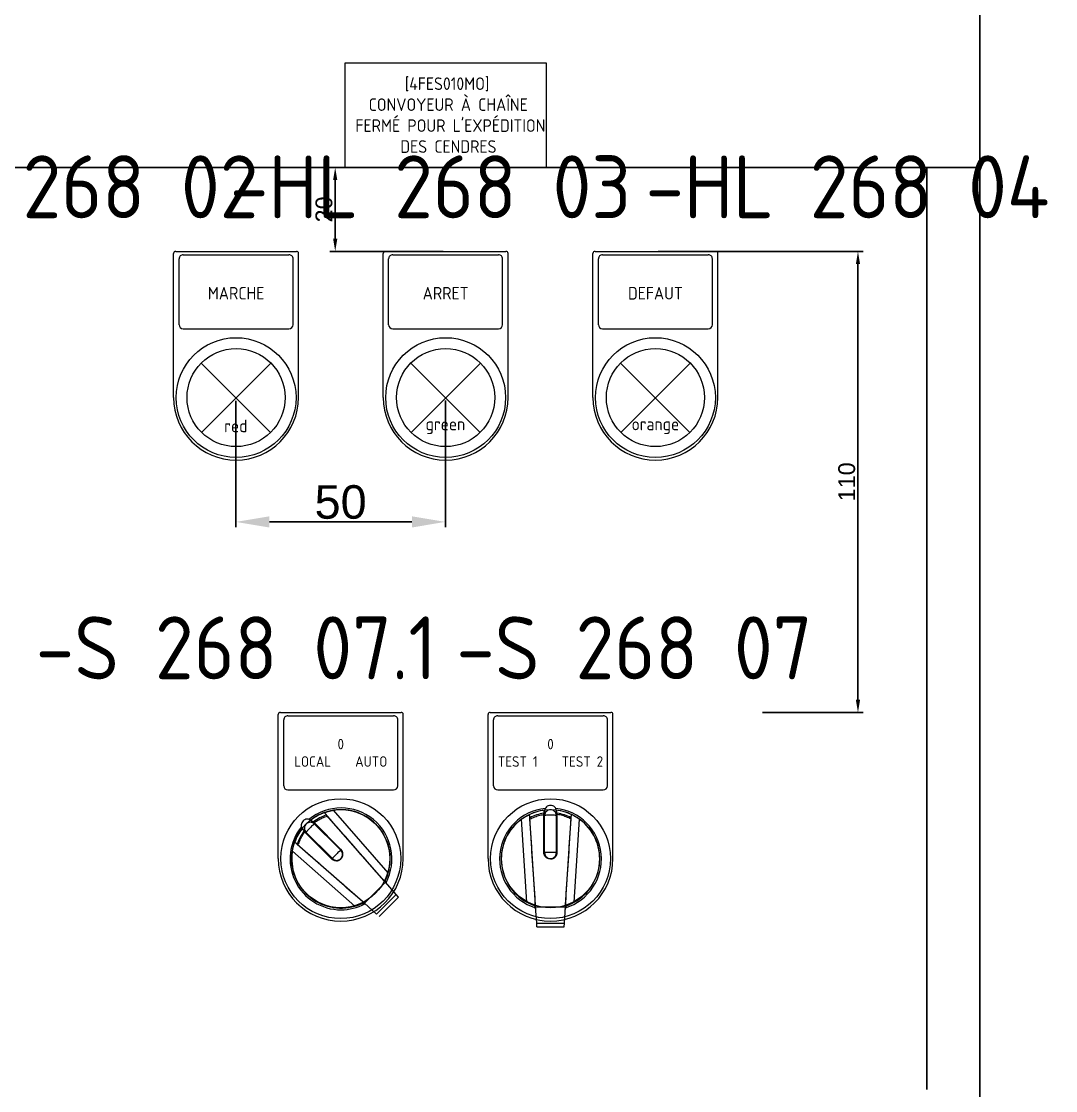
# Model space of a CAD drawing. Header units: millimetres. Extents: x 0 to 69574, y -5 to 41746.
# Drawn here: x 39704.5 to 39951.2, y 23439.2 to 23694.3 of the extents above; entities that cross this region are included whole.
import ezdxf
from ezdxf.enums import TextEntityAlignment as Align

# ---------------------------------------------------------------- set-up
doc = ezdxf.new("R2010")
doc.units = ezdxf.units.MM
doc.set_wipeout_variables(frame=1)
doc.layers.add('! NO PLOT !', color=7, linetype='Continuous', true_color=0xff75dd, plot=False)
doc.layers.add('000-PI-Oprema', color=30, linetype='Continuous', lineweight=5)
for name, color, linetype in [('000-PI-ORMAR', 2, 'Continuous'), ('000-PI_TEXT', 7, 'Continuous'), ('002-PI-Kabelska kanalica', 150, 'Continuous')]:
    doc.layers.add(name, color=color, linetype=linetype)
doc.styles.add('PI0', font='isocpeur.ttf', dxfattribs={"width": 0.9})
doc.styles.get("Standard").update_dxf_attribs({"font": 'arial.ttf'})
doc.dimstyles.new('ISO-25', dxfattribs={"dimtxt": 4, "dimasz": 3, "dimexe": 1.25, "dimexo": 0.625, "dimtad": 1, "dimtxsty": 'Standard', "dimcen": 3, "dimadec": 0, "dimazin": 0, "dimtfac": 1, "dimtmove": 0, "dimatfit": 3, "dimfxl": 1, "dimarcsym": 0})
doc.dimstyles.new('ISO-25-lb', dxfattribs={"dimtxt": 8, "dimasz": 8, "dimexe": 1.25, "dimexo": 0.625, "dimtad": 1, "dimtxsty": 'Standard', "dimcen": 5, "dimadec": 0, "dimazin": 0, "dimtfac": 1, "dimtmove": 0, "dimatfit": 3, "dimfxl": 1, "dimarcsym": 0})

# ---------------------------------------------------------------- blocks, each defined once
blk = doc.blocks.new('podloska')
at = {"layer": '000-PI-Oprema'}
for p, q in [((43278.7, 39063.45), (43278.7, 39097.85)), ((43279.2, 39098.35), (43308, 39098.35)), ((43280, 39080.85), (43280, 39096.55)), ((43281, 39097.55), (43306.2, 39097.55)), ((43307.2, 39080.85), (43307.2, 39096.55)), ((43308.5, 39063.45), (43308.5, 39097.85)), ((43281, 39079.85), (43306.2, 39079.85))]:
    blk.add_line(p, q, dxfattribs=at)
blk.add_circle((43293.6, 39063.45), 14.3, dxfattribs=at)
at = {"layer": '000-PI-Oprema', "ltscale": 0.25}
blk.add_circle((43293.6, 39063.45), 11.7, dxfattribs=at)
at = {"layer": '000-PI-Oprema'}
for centre, radius, start, end in [((43279.2, 39097.85), 0.5, 90, 179.9998), ((43281, 39096.55), 1, 90, 180.0001), ((43306.2, 39096.55), 1, 359.9999, 90), ((43308, 39097.85), 0.5, 0.0002, 90), ((43281, 39080.85), 1, 180, 270), ((43306.2, 39080.85), 1, 270, 0), ((43293.6, 39063.45), 14.9, 180, 0)]:
    blk.add_arc(centre, radius, start, end, dxfattribs=at)
blk = doc.blocks.new('*D715')
at = {"layer": '! NO PLOT !', "color": 0, "linetype": 'Continuous', "lineweight": -2, "ltscale": 0.25, "transparency": 16777216}
for p, q in [((39755.63, 23603.73), (39755.63, 23573.6)), ((39805.63, 23603.83), (39805.63, 23573.6)), ((39763.63, 23574.85), (39797.63, 23574.85))]:
    blk.add_line(p, q, dxfattribs=at)
at = {"layer": '! NO PLOT !', "color": 0, "ltscale": 0.25, "transparency": 16777216}
for points in [[(39763.63, 23576.18), (39763.63, 23573.51), (39755.63, 23574.85)], [(39797.63, 23576.18), (39797.63, 23573.51), (39805.63, 23574.85)]]:
    blk.add_solid(points, dxfattribs=at)
at = {"layer": 'Defpoints', "color": 0, "ltscale": 0.25, "transparency": 16777216}
for p in [(39755.63, 23604.35), (39805.63, 23604.45), (39805.63, 23574.85)]:
    blk.add_point(p, dxfattribs=at)
at = {"layer": '! NO PLOT !', "color": 0, "ltscale": 0.25, "transparency": 16777216, "insert": (39780.63, 23579.55), "char_height": 8, "attachment_point": 5}
blk.add_mtext('50', dxfattribs=at)
blk = doc.blocks.new('*D714')
at = {"layer": '! NO PLOT !', "color": 0, "lineweight": -2, "ltscale": 0.25, "transparency": 16777216}
for p, q in [((39856.36, 23639.4), (39905.32, 23639.4)), ((39904.07, 23636.4), (39904.07, 23532.4)), ((39881.28, 23529.4), (39905.32, 23529.4))]:
    blk.add_line(p, q, dxfattribs=at)
at = {"layer": '! NO PLOT !', "color": 0, "ltscale": 0.25, "transparency": 16777216}
for points in [[(39903.57, 23636.4), (39904.57, 23636.4), (39904.07, 23639.4)], [(39903.57, 23532.4), (39904.57, 23532.4), (39904.07, 23529.4)]]:
    blk.add_solid(points, dxfattribs=at)
at = {"layer": 'Defpoints', "color": 0, "ltscale": 0.25, "transparency": 16777216}
for p in [(39855.73, 23639.4), (39880.66, 23529.4), (39904.07, 23529.4)]:
    blk.add_point(p, dxfattribs=at)
at = {"layer": '! NO PLOT !', "color": 0, "ltscale": 0.25, "transparency": 16777216, "insert": (39901.4, 23584.4), "char_height": 4, "attachment_point": 5, "rotation": 90}
blk.add_mtext('110', dxfattribs=at)
blk = doc.blocks.new('*D722')
at = {"layer": '! NO PLOT !', "color": 0, "lineweight": -2, "ltscale": 0.25, "transparency": 16777216}
for p, q in [((39805.06, 23659.4), (39778.09, 23659.4)), ((39779.34, 23642.4), (39779.34, 23656.4)), ((39805.06, 23639.4), (39778.09, 23639.4))]:
    blk.add_line(p, q, dxfattribs=at)
at = {"layer": '! NO PLOT !', "color": 0, "ltscale": 0.25, "transparency": 16777216}
for points in [[(39778.84, 23656.4), (39779.84, 23656.4), (39779.34, 23659.4)], [(39778.84, 23642.4), (39779.84, 23642.4), (39779.34, 23639.4)]]:
    blk.add_solid(points, dxfattribs=at)
at = {"layer": 'Defpoints', "color": 0, "ltscale": 0.25, "transparency": 16777216}
for p in [(39779.34, 23659.4), (39805.68, 23659.4), (39805.68, 23639.4)]:
    blk.add_point(p, dxfattribs=at)
at = {"layer": '! NO PLOT !', "color": 0, "ltscale": 0.25, "transparency": 16777216, "insert": (39776.67, 23649.4), "char_height": 4, "attachment_point": 5, "rotation": 90}
blk.add_mtext('20', dxfattribs=at)
blk = doc.blocks.new('*U1084')
at = {"layer": '002-PI-Kabelska kanalica'}
blk.add_line((-20, -100), (-20, 1420), dxfattribs=at)

msp = doc.modelspace()

# ---------------------------------------------------------------- block references
at = {"rotation": 180}
msp.add_blockref('*U1084', (39734.172, 24339.404), dxfattribs=at)

# ---------------------------------------------------------------- texts
at = {"insert": (39724.409, 23700.904), "char_height": 20, "width": 16.78721, "attachment_point": 5, "rotation": 90, "style": 'PI0'}
msp.add_mtext('60X{\\fISOCPEUR|b0|i0|c238|p34;8}0', dxfattribs=at)

# ---------------------------------------------------------------- next in the draw order: wipeouts: each hides what was drawn before it
msp.add_wipeout([(39609.684, 24761.404), (40000.172, 24761.404), (39999.684, 22778.904), (39609.672, 22776.904)]).dxf.layer = '000-PI-ORMAR'

# ---------------------------------------------------------------- next in the draw order: linework, layer by layer
at = {"layer": '! NO PLOT !'}
msp.add_line((39933.184, 24684.154), (39933.184, 22854.154), dxfattribs=at)
at = {"layer": '! NO PLOT !', "ltscale": 0.25}
for p, q in [((39933.184, 23659.404), (39678.184, 23659.404)), ((39920.511, 23659.404), (39920.511, 23439.404))]:
    msp.add_line(p, q, dxfattribs=at)
at = {"layer": '000-PI-Oprema'}
for p, q in [((39747.361, 23612.727), (39763.907, 23596.181)), ((39764.007, 23612.727), (39747.461, 23596.181)), ((39797.361, 23612.727), (39813.907, 23596.181)), ((39814.007, 23612.727), (39797.461, 23596.181)), ((39847.411, 23612.727), (39863.957, 23596.181)), ((39864.057, 23612.727), (39847.511, 23596.181)), ((39816.309, 23529.404), (39845.109, 23529.404)), ((39815.809, 23494.504), (39815.809, 23528.904)), ((39817.109, 23511.904), (39817.109, 23527.604)), ((39818.109, 23528.604), (39843.309, 23528.604)), ((39844.309, 23511.904), (39844.309, 23527.604)), ((39845.609, 23494.504), (39845.609, 23528.904)), ((39818.109, 23510.904), (39843.309, 23510.904)), ((39775.132, 23503.619), (39775.407, 23503.78)), ((39775.407, 23503.78), (39775.688, 23503.932)), ((39775.688, 23503.932), (39775.973, 23504.076)), ((39775.973, 23504.076), (39776.262, 23504.211)), ((39776.262, 23504.211), (39776.556, 23504.337)), ((39776.556, 23504.337), (39776.854, 23504.455)), ((39776.735, 23505.491), (39776.738, 23505.492)), ((39776.739, 23505.487), (39776.735, 23505.491)), ((39776.738, 23505.492), (39776.746, 23505.495)), ((39776.751, 23505.473), (39776.739, 23505.487)), ((39776.746, 23505.495), (39776.76, 23505.5)), ((39776.771, 23505.45), (39776.751, 23505.473)), ((39776.76, 23505.5), (39776.781, 23505.507)), ((39776.8, 23505.416), (39776.771, 23505.45)), ((39776.781, 23505.507), (39776.807, 23505.517)), ((39776.838, 23505.373), (39776.8, 23505.416)), ((39776.807, 23505.517), (39776.839, 23505.528)), ((39776.885, 23505.319), (39776.838, 23505.373)), ((39776.839, 23505.528), (39776.877, 23505.541)), ((39776.854, 23504.455), (39777.155, 23504.563)), ((39776.877, 23505.541), (39776.92, 23505.556)), ((39776.942, 23505.255), (39776.885, 23505.319)), ((39776.92, 23505.556), (39776.969, 23505.573)), ((39777.008, 23505.18), (39776.942, 23505.255)), ((39776.969, 23505.573), (39777.023, 23505.591)), ((39777.083, 23505.094), (39777.008, 23505.18)), ((39777.023, 23505.591), (39777.081, 23505.61)), ((39777.081, 23505.61), (39777.144, 23505.63)), ((39777.168, 23504.997), (39777.083, 23505.094)), ((39777.144, 23505.63), (39777.211, 23505.651)), ((39777.155, 23504.563), (39777.46, 23504.663)), ((39777.262, 23504.89), (39777.168, 23504.997)), ((39777.211, 23505.651), (39777.28, 23505.673)), ((39777.276, 23504.872), (39777.248, 23504.904)), ((39791.001, 23489.234), (39777.262, 23504.89)), ((39777.305, 23504.839), (39777.276, 23504.872)), ((39777.28, 23505.673), (39777.353, 23505.695)), ((39777.335, 23504.806), (39777.305, 23504.839)), ((39777.365, 23504.771), (39777.335, 23504.806)), ((39777.353, 23505.695), (39777.43, 23505.718)), ((39777.396, 23504.736), (39777.365, 23504.771)), ((39777.428, 23504.7), (39777.396, 23504.736)), ((39777.46, 23504.663), (39777.428, 23504.7)), ((39777.43, 23505.718), (39777.511, 23505.741)), ((39778.19, 23503.831), (39777.46, 23504.663)), ((39777.511, 23505.741), (39777.596, 23505.765)), ((39777.596, 23505.765), (39777.685, 23505.789)), ((39777.685, 23505.789), (39777.778, 23505.814)), ((39777.778, 23505.814), (39777.873, 23505.838)), ((39777.873, 23505.838), (39777.971, 23505.862)), ((39777.971, 23505.862), (39778.072, 23505.886)), ((39778.072, 23505.886), (39778.174, 23505.909)), ((39778.174, 23505.909), (39778.278, 23505.932)), ((39778.92, 23502.999), (39778.19, 23503.831)), ((39778.278, 23505.932), (39778.383, 23505.953)), ((39778.383, 23505.953), (39778.488, 23505.974)), ((39778.488, 23505.974), (39778.594, 23505.994)), ((39778.594, 23505.994), (39778.699, 23506.013)), ((39778.699, 23506.013), (39778.804, 23506.031)), ((39778.804, 23506.031), (39778.907, 23506.048)), ((39791.999, 23491.129), (39778.907, 23506.048)), ((39823.785, 23503.897), (39823.87, 23503.959)), ((39825.077, 23484.091), (39823.785, 23503.897)), ((39823.87, 23503.959), (39823.957, 23504.02)), ((39823.957, 23504.02), (39824.044, 23504.081)), ((39824.044, 23504.081), (39824.133, 23504.142)), ((39824.133, 23504.142), (39824.223, 23504.201)), ((39824.223, 23504.201), (39824.312, 23504.26)), ((39824.312, 23504.26), (39824.402, 23504.318)), ((39824.402, 23504.318), (39824.491, 23504.374)), ((39824.491, 23504.374), (39824.578, 23504.428)), ((39824.578, 23504.428), (39824.665, 23504.48)), ((39824.665, 23504.48), (39824.749, 23504.53)), ((39824.749, 23504.53), (39824.832, 23504.578)), ((39824.832, 23504.578), (39824.912, 23504.624)), ((39824.912, 23504.624), (39824.989, 23504.668)), ((39824.989, 23504.668), (39825.063, 23504.709)), ((39825.063, 23504.709), (39825.134, 23504.747)), ((39825.134, 23504.747), (39825.201, 23504.783)), ((39825.201, 23504.783), (39825.265, 23504.817)), ((39825.265, 23504.817), (39825.327, 23504.849)), ((39825.327, 23504.849), (39825.386, 23504.879)), ((39825.386, 23504.879), (39825.441, 23504.907)), ((39825.441, 23504.907), (39825.492, 23504.932)), ((39825.492, 23504.932), (39825.538, 23504.955)), ((39825.538, 23504.955), (39825.579, 23504.975)), ((39825.579, 23504.975), (39825.615, 23504.992)), ((39825.615, 23504.992), (39825.646, 23505.007)), ((39825.646, 23505.007), (39825.671, 23505.019)), ((39825.671, 23505.019), (39825.691, 23505.028)), ((39825.691, 23505.028), (39825.704, 23505.035)), ((39825.704, 23505.035), (39825.712, 23505.038)), ((39825.712, 23505.038), (39825.715, 23505.04)), ((39825.715, 23505.034), (39825.715, 23505.04)), ((39825.717, 23505.016), (39825.715, 23505.034)), ((39825.719, 23504.985), (39825.717, 23505.016)), ((39825.721, 23504.941), (39825.719, 23504.985)), ((39825.725, 23504.883), (39825.721, 23504.941)), ((39825.73, 23504.812), (39825.725, 23504.883)), ((39825.735, 23504.726), (39825.73, 23504.812)), ((39825.742, 23504.627), (39825.735, 23504.726)), ((39825.749, 23504.513), (39825.742, 23504.627)), ((39825.758, 23504.385), (39825.749, 23504.513)), ((39825.767, 23504.242), (39825.758, 23504.385)), ((39825.77, 23504.219), (39825.767, 23504.262)), ((39827.041, 23484.707), (39825.767, 23504.242)), ((39825.773, 23504.176), (39825.77, 23504.219)), ((39825.776, 23504.131), (39825.773, 23504.176)), ((39825.779, 23504.085), (39825.776, 23504.131)), ((39825.782, 23504.039), (39825.779, 23504.085)), ((39825.785, 23503.99), (39825.782, 23504.039)), ((39825.788, 23503.941), (39825.785, 23503.99)), ((39825.788, 23503.941), (39826.074, 23504.086)), ((39825.86, 23502.837), (39825.788, 23503.941)), ((39826.074, 23504.086), (39826.363, 23504.223)), ((39826.363, 23504.223), (39826.657, 23504.35)), ((39826.657, 23504.35), (39826.954, 23504.469)), ((39826.954, 23504.469), (39827.255, 23504.578)), ((39827.255, 23504.578), (39827.558, 23504.678)), ((39827.558, 23504.678), (39827.864, 23504.768)), ((39827.864, 23504.768), (39828.172, 23504.85)), ((39828.172, 23504.85), (39828.483, 23504.922)), ((39828.483, 23504.922), (39828.795, 23504.984)), ((39828.795, 23504.984), (39829.109, 23505.038)), ((39829.109, 23496.024), (39829.109, 23505.316)), ((39829.209, 23495.467), (39829.209, 23506.058)), ((39829.309, 23495.249), (39829.309, 23505.867)), ((39832.109, 23495.249), (39832.109, 23505.867)), ((39832.209, 23495.467), (39832.209, 23506.058)), ((39832.309, 23496.024), (39832.309, 23505.316)), ((39832.623, 23504.984), (39832.309, 23505.038)), ((39832.935, 23504.922), (39832.623, 23504.984)), ((39833.245, 23504.85), (39832.935, 23504.922)), ((39833.554, 23504.768), (39833.245, 23504.85)), ((39833.86, 23504.678), (39833.554, 23504.768)), ((39834.163, 23504.578), (39833.86, 23504.678)), ((39834.463, 23504.469), (39834.163, 23504.578)), ((39834.376, 23484.707), (39835.65, 23504.242)), ((39834.76, 23504.35), (39834.463, 23504.469)), ((39835.054, 23504.223), (39834.76, 23504.35)), ((39835.344, 23504.086), (39835.054, 23504.223)), ((39835.629, 23503.941), (39835.344, 23504.086)), ((39835.557, 23502.837), (39835.629, 23503.941)), ((39835.629, 23503.941), (39835.633, 23503.99)), ((39835.633, 23503.99), (39835.636, 23504.039)), ((39835.636, 23504.039), (39835.639, 23504.085)), ((39835.639, 23504.085), (39835.642, 23504.131)), ((39835.642, 23504.131), (39835.645, 23504.176)), ((39835.645, 23504.176), (39835.648, 23504.219)), ((39835.648, 23504.219), (39835.65, 23504.262)), ((39835.65, 23504.242), (39835.66, 23504.385)), ((39835.66, 23504.385), (39835.668, 23504.513)), ((39835.668, 23504.513), (39835.675, 23504.627)), ((39835.675, 23504.627), (39835.682, 23504.726)), ((39835.682, 23504.726), (39835.687, 23504.812)), ((39835.687, 23504.812), (39835.692, 23504.883)), ((39835.692, 23504.883), (39835.696, 23504.941)), ((39835.696, 23504.941), (39835.699, 23504.985)), ((39835.699, 23504.985), (39835.701, 23505.016)), ((39835.701, 23505.016), (39835.702, 23505.034)), ((39835.705, 23505.038), (39835.702, 23505.04)), ((39835.702, 23505.034), (39835.702, 23505.04)), ((39835.713, 23505.035), (39835.705, 23505.038)), ((39835.727, 23505.028), (39835.713, 23505.035)), ((39835.746, 23505.019), (39835.727, 23505.028)), ((39835.771, 23505.007), (39835.746, 23505.019)), ((39835.802, 23504.992), (39835.771, 23505.007)), ((39835.838, 23504.975), (39835.802, 23504.992)), ((39835.879, 23504.955), (39835.838, 23504.975)), ((39835.926, 23504.932), (39835.879, 23504.955)), ((39835.976, 23504.907), (39835.926, 23504.932)), ((39836.032, 23504.879), (39835.976, 23504.907)), ((39836.09, 23504.849), (39836.032, 23504.879)), ((39836.152, 23504.817), (39836.09, 23504.849)), ((39836.217, 23504.783), (39836.152, 23504.817)), ((39836.284, 23504.747), (39836.217, 23504.783)), ((39836.354, 23504.709), (39836.284, 23504.747)), ((39836.34, 23484.091), (39837.632, 23503.897)), ((39836.428, 23504.668), (39836.354, 23504.709)), ((39836.505, 23504.624), (39836.428, 23504.668)), ((39836.585, 23504.578), (39836.505, 23504.624)), ((39836.668, 23504.53), (39836.585, 23504.578)), ((39836.753, 23504.48), (39836.668, 23504.53)), ((39836.839, 23504.428), (39836.753, 23504.48)), ((39836.927, 23504.374), (39836.839, 23504.428)), ((39837.016, 23504.318), (39836.927, 23504.374)), ((39837.105, 23504.26), (39837.016, 23504.318)), ((39837.195, 23504.201), (39837.105, 23504.26)), ((39837.284, 23504.142), (39837.195, 23504.201)), ((39837.373, 23504.081), (39837.284, 23504.142)), ((39837.461, 23504.02), (39837.373, 23504.081)), ((39837.547, 23503.959), (39837.461, 23504.02)), ((39837.632, 23503.897), (39837.547, 23503.959)), ((39771.428, 23501.615), (39771.424, 23501.619)), ((39771.44, 23501.603), (39771.428, 23501.615)), ((39771.46, 23501.582), (39771.44, 23501.603)), ((39771.49, 23501.553), (39771.46, 23501.582)), ((39771.528, 23501.515), (39771.49, 23501.553)), ((39771.575, 23501.468), (39771.528, 23501.515)), ((39771.631, 23501.411), (39771.575, 23501.468)), ((39779.137, 23494.047), (39771.629, 23501.555)), ((39771.697, 23501.345), (39771.631, 23501.411)), ((39771.773, 23501.27), (39771.697, 23501.345)), ((39771.858, 23501.185), (39771.773, 23501.27)), ((39773.549, 23503.736), (39773.545, 23503.74)), ((39773.561, 23503.724), (39773.549, 23503.736)), ((39773.582, 23503.704), (39773.561, 23503.724)), ((39773.611, 23503.674), (39773.582, 23503.704)), ((39780.657, 23496.487), (39773.609, 23503.535)), ((39773.649, 23503.636), (39773.611, 23503.674)), ((39773.894, 23503.391), (39773.649, 23503.636)), ((39773.979, 23503.306), (39773.894, 23503.391)), ((39774.073, 23503.212), (39773.979, 23503.306)), ((39781.034, 23496.252), (39774.073, 23503.212)), ((39774.193, 23503.234), (39774.14, 23503.287)), ((39774.22, 23503.206), (39774.193, 23503.234)), ((39774.249, 23503.178), (39774.22, 23503.206)), ((39774.337, 23503.09), (39774.249, 23503.178)), ((39774.337, 23503.09), (39774.596, 23503.274)), ((39780.711, 23496.716), (39774.337, 23503.09)), ((39774.596, 23503.274), (39774.861, 23503.451)), ((39774.861, 23503.451), (39775.132, 23503.619)), ((39779.65, 23502.167), (39778.92, 23502.999)), ((39780.38, 23501.336), (39779.65, 23502.167)), ((39781.109, 23500.504), (39780.38, 23501.336)), ((39825.932, 23501.732), (39825.86, 23502.837)), ((39826.004, 23500.628), (39825.932, 23501.732)), ((39835.413, 23500.628), (39835.485, 23501.732)), ((39835.485, 23501.732), (39835.557, 23502.837)), ((39770.827, 23498.607), (39770.953, 23498.901)), ((39770.953, 23498.901), (39771.088, 23499.191)), ((39771.088, 23499.191), (39771.232, 23499.476)), ((39771.232, 23499.476), (39771.384, 23499.756)), ((39771.384, 23499.756), (39771.544, 23500.032)), ((39771.544, 23500.032), (39771.713, 23500.303)), ((39771.713, 23500.303), (39771.89, 23500.568)), ((39771.952, 23501.091), (39771.858, 23501.185)), ((39771.958, 23500.944), (39771.877, 23501.024)), ((39771.89, 23500.568), (39772.074, 23500.827)), ((39778.912, 23494.13), (39771.952, 23501.091)), ((39771.986, 23500.915), (39771.958, 23500.944)), ((39772.074, 23500.827), (39771.986, 23500.915)), ((39778.448, 23494.453), (39772.074, 23500.827)), ((39781.839, 23499.673), (39781.109, 23500.504)), ((39782.568, 23498.842), (39781.839, 23499.673)), ((39783.298, 23498.01), (39782.568, 23498.842)), ((39826.076, 23499.524), (39826.004, 23500.628)), ((39826.148, 23498.42), (39826.076, 23499.524)), ((39835.269, 23498.42), (39835.341, 23499.524)), ((39835.341, 23499.524), (39835.413, 23500.628)), ((39769.116, 23496.257), (39769.133, 23496.36)), ((39784.034, 23483.165), (39769.116, 23496.257)), ((39769.133, 23496.36), (39769.151, 23496.464)), ((39769.151, 23496.464), (39769.169, 23496.57)), ((39769.169, 23496.57), (39769.189, 23496.675)), ((39769.189, 23496.675), (39769.21, 23496.781)), ((39769.21, 23496.781), (39769.232, 23496.886)), ((39769.232, 23496.886), (39769.255, 23496.99)), ((39769.255, 23496.99), (39769.278, 23497.092)), ((39769.278, 23497.092), (39769.302, 23497.192)), ((39769.302, 23497.192), (39769.326, 23497.291)), ((39769.326, 23497.291), (39769.35, 23497.386)), ((39769.35, 23497.386), (39769.375, 23497.478)), ((39769.375, 23497.478), (39769.399, 23497.567)), ((39769.399, 23497.567), (39769.423, 23497.653)), ((39769.423, 23497.653), (39769.446, 23497.734)), ((39769.446, 23497.734), (39769.469, 23497.811)), ((39769.469, 23497.811), (39769.491, 23497.883)), ((39769.491, 23497.883), (39769.512, 23497.953)), ((39769.512, 23497.953), (39769.534, 23498.02)), ((39769.534, 23498.02), (39769.554, 23498.082)), ((39769.554, 23498.082), (39769.573, 23498.141)), ((39769.573, 23498.141), (39769.591, 23498.195)), ((39769.591, 23498.195), (39769.608, 23498.244)), ((39769.608, 23498.244), (39769.623, 23498.287)), ((39769.623, 23498.287), (39769.636, 23498.325)), ((39769.636, 23498.325), (39769.647, 23498.357)), ((39769.647, 23498.357), (39769.656, 23498.383)), ((39769.656, 23498.383), (39769.664, 23498.403)), ((39769.664, 23498.403), (39769.669, 23498.418)), ((39769.669, 23498.418), (39769.672, 23498.426)), ((39769.672, 23498.426), (39769.673, 23498.429)), ((39769.677, 23498.425), (39769.673, 23498.429)), ((39769.691, 23498.413), (39769.677, 23498.425)), ((39769.714, 23498.393), (39769.691, 23498.413)), ((39769.747, 23498.364), (39769.714, 23498.393)), ((39769.791, 23498.326), (39769.747, 23498.364)), ((39769.844, 23498.278), (39769.791, 23498.326)), ((39769.909, 23498.222), (39769.844, 23498.278)), ((39769.984, 23498.156), (39769.909, 23498.222)), ((39770.07, 23498.081), (39769.984, 23498.156)), ((39770.166, 23497.996), (39770.07, 23498.081)), ((39770.274, 23497.902), (39770.166, 23497.996)), ((39770.292, 23497.888), (39770.26, 23497.916)), ((39785.93, 23484.163), (39770.274, 23497.902)), ((39770.324, 23497.859), (39770.292, 23497.888)), ((39770.358, 23497.829), (39770.324, 23497.859)), ((39770.393, 23497.799), (39770.358, 23497.829)), ((39770.428, 23497.768), (39770.393, 23497.799)), ((39770.464, 23497.736), (39770.428, 23497.768)), ((39770.501, 23497.704), (39770.464, 23497.736)), ((39770.501, 23497.704), (39770.601, 23498.009)), ((39771.333, 23496.974), (39770.501, 23497.704)), ((39770.601, 23498.009), (39770.709, 23498.31)), ((39770.709, 23498.31), (39770.827, 23498.607)), ((39772.165, 23496.244), (39771.333, 23496.974)), ((39772.997, 23495.514), (39772.165, 23496.244)), ((39781.117, 23496.027), (39780.657, 23496.487)), ((39780.76, 23496.664), (39780.711, 23496.716)), ((39780.807, 23496.61), (39780.76, 23496.664)), ((39780.852, 23496.554), (39780.807, 23496.61)), ((39780.894, 23496.496), (39780.852, 23496.554)), ((39780.934, 23496.436), (39780.894, 23496.496)), ((39780.971, 23496.374), (39780.934, 23496.436)), ((39781.005, 23496.311), (39780.971, 23496.374)), ((39781.036, 23496.246), (39781.005, 23496.311)), ((39781.064, 23496.18), (39781.036, 23496.246)), ((39781.089, 23496.113), (39781.064, 23496.18)), ((39781.112, 23496.045), (39781.089, 23496.113)), ((39784.756, 23496.348), (39783.298, 23498.01)), ((39785.485, 23495.518), (39784.756, 23496.348)), ((39826.22, 23497.317), (39826.148, 23498.42)), ((39826.292, 23496.213), (39826.22, 23497.317)), ((39826.364, 23495.109), (39826.292, 23496.213)), ((39835.053, 23495.109), (39835.125, 23496.213)), ((39835.125, 23496.213), (39835.197, 23497.317)), ((39835.197, 23497.317), (39835.269, 23498.42)), ((39773.828, 23494.784), (39772.997, 23495.514)), ((39774.66, 23494.054), (39773.828, 23494.784)), ((39775.491, 23493.325), (39774.66, 23494.054)), ((39778.5, 23494.404), (39778.448, 23494.453)), ((39778.554, 23494.356), (39778.5, 23494.404)), ((39778.61, 23494.312), (39778.554, 23494.356)), ((39778.668, 23494.269), (39778.61, 23494.312)), ((39778.728, 23494.23), (39778.668, 23494.269)), ((39778.79, 23494.193), (39778.728, 23494.23)), ((39778.853, 23494.159), (39778.79, 23494.193)), ((39778.917, 23494.128), (39778.853, 23494.159)), ((39778.984, 23494.1), (39778.917, 23494.128)), ((39779.051, 23494.074), (39778.984, 23494.1)), ((39779.119, 23494.052), (39779.051, 23494.074)), ((39779.188, 23494.033), (39779.119, 23494.052)), ((39779.258, 23494.017), (39779.188, 23494.033)), ((39779.329, 23494.004), (39779.258, 23494.017)), ((39779.4, 23493.995), (39779.329, 23494.004)), ((39779.472, 23493.988), (39779.4, 23493.995)), ((39779.543, 23493.985), (39779.472, 23493.988)), ((39779.615, 23493.985), (39779.543, 23493.985)), ((39779.615, 23493.985), (39779.687, 23493.988)), ((39779.687, 23493.988), (39779.758, 23493.995)), ((39779.758, 23493.995), (39779.829, 23494.004)), ((39779.829, 23494.004), (39779.9, 23494.017)), ((39779.9, 23494.017), (39779.97, 23494.033)), ((39779.97, 23494.033), (39780.039, 23494.052)), ((39780.039, 23494.052), (39780.108, 23494.074)), ((39780.108, 23494.074), (39780.175, 23494.1)), ((39780.175, 23494.1), (39780.241, 23494.128)), ((39780.241, 23494.128), (39780.306, 23494.159)), ((39780.306, 23494.159), (39780.369, 23494.193)), ((39780.369, 23494.193), (39780.43, 23494.23)), ((39780.43, 23494.23), (39780.49, 23494.269)), ((39780.49, 23494.269), (39780.548, 23494.312)), ((39780.548, 23494.312), (39780.605, 23494.356)), ((39780.605, 23494.356), (39780.659, 23494.404)), ((39780.659, 23494.404), (39780.711, 23494.453)), ((39780.711, 23494.453), (39780.76, 23494.505)), ((39780.76, 23494.505), (39780.807, 23494.559)), ((39780.807, 23494.559), (39780.852, 23494.615)), ((39780.852, 23494.615), (39780.894, 23494.673)), ((39780.894, 23494.673), (39780.934, 23494.733)), ((39780.934, 23494.733), (39780.971, 23494.795)), ((39780.971, 23494.795), (39781.005, 23494.858)), ((39781.005, 23494.858), (39781.036, 23494.923)), ((39781.036, 23494.923), (39781.064, 23494.989)), ((39781.064, 23494.989), (39781.089, 23495.056)), ((39781.089, 23495.056), (39781.112, 23495.125)), ((39781.131, 23495.976), (39781.112, 23496.045)), ((39781.112, 23495.125), (39781.131, 23495.194)), ((39781.147, 23495.906), (39781.131, 23495.976)), ((39781.131, 23495.194), (39781.147, 23495.264)), ((39781.159, 23495.835), (39781.147, 23495.906)), ((39781.147, 23495.264), (39781.16, 23495.334)), ((39781.169, 23495.764), (39781.159, 23495.835)), ((39781.16, 23495.334), (39781.169, 23495.406)), ((39781.176, 23495.692), (39781.169, 23495.764)), ((39781.169, 23495.406), (39781.176, 23495.477)), ((39781.179, 23495.621), (39781.176, 23495.692)), ((39781.176, 23495.477), (39781.179, 23495.549)), ((39781.179, 23495.549), (39781.179, 23495.621)), ((39786.214, 23494.687), (39785.485, 23495.518)), ((39786.943, 23493.856), (39786.214, 23494.687)), ((39787.672, 23493.026), (39786.943, 23493.856)), ((39826.436, 23494.006), (39826.364, 23495.109)), ((39826.508, 23492.903), (39826.436, 23494.006)), ((39829.11, 23495.952), (39829.109, 23496.024)), ((39829.115, 23495.88), (39829.11, 23495.952)), ((39829.123, 23495.809), (39829.115, 23495.88)), ((39829.134, 23495.738), (39829.123, 23495.809)), ((39829.149, 23495.668), (39829.134, 23495.738)), ((39829.166, 23495.598), (39829.149, 23495.668)), ((39829.187, 23495.529), (39829.166, 23495.598)), ((39829.211, 23495.461), (39829.187, 23495.529)), ((39829.237, 23495.395), (39829.211, 23495.461)), ((39829.267, 23495.329), (39829.237, 23495.395)), ((39829.3, 23495.266), (39829.267, 23495.329)), ((39829.335, 23495.203), (39829.3, 23495.266)), ((39829.373, 23495.142), (39829.335, 23495.203)), ((39829.414, 23495.083), (39829.373, 23495.142)), ((39829.458, 23495.026), (39829.414, 23495.083)), ((39829.504, 23494.971), (39829.458, 23495.026)), ((39829.552, 23494.918), (39829.504, 23494.971)), ((39829.603, 23494.867), (39829.552, 23494.918)), ((39829.656, 23494.819), (39829.603, 23494.867)), ((39829.711, 23494.773), (39829.656, 23494.819)), ((39829.768, 23494.729), (39829.711, 23494.773)), ((39829.827, 23494.688), (39829.768, 23494.729)), ((39829.888, 23494.65), (39829.827, 23494.688)), ((39829.95, 23494.615), (39829.888, 23494.65)), ((39830.014, 23494.582), (39829.95, 23494.615)), ((39830.08, 23494.552), (39830.014, 23494.582)), ((39830.146, 23494.526), (39830.08, 23494.552)), ((39830.214, 23494.502), (39830.146, 23494.526)), ((39830.283, 23494.481), (39830.214, 23494.502)), ((39830.353, 23494.464), (39830.283, 23494.481)), ((39830.423, 23494.449), (39830.353, 23494.464)), ((39830.494, 23494.438), (39830.423, 23494.449)), ((39830.565, 23494.43), (39830.494, 23494.438)), ((39830.637, 23494.425), (39830.565, 23494.43)), ((39830.709, 23494.424), (39830.637, 23494.425)), ((39830.709, 23494.424), (39830.78, 23494.425)), ((39830.78, 23494.425), (39830.852, 23494.43)), ((39830.852, 23494.43), (39830.923, 23494.438)), ((39830.923, 23494.438), (39830.994, 23494.449)), ((39830.994, 23494.449), (39831.065, 23494.464)), ((39831.065, 23494.464), (39831.134, 23494.481)), ((39831.134, 23494.481), (39831.203, 23494.502)), ((39831.203, 23494.502), (39831.271, 23494.526)), ((39831.271, 23494.526), (39831.338, 23494.552)), ((39831.338, 23494.552), (39831.403, 23494.582)), ((39831.403, 23494.582), (39831.467, 23494.615)), ((39831.467, 23494.615), (39831.529, 23494.65)), ((39831.529, 23494.65), (39831.59, 23494.688)), ((39831.59, 23494.688), (39831.649, 23494.729)), ((39831.649, 23494.729), (39831.706, 23494.773)), ((39831.706, 23494.773), (39831.761, 23494.819)), ((39831.761, 23494.819), (39831.814, 23494.867)), ((39831.814, 23494.867), (39831.865, 23494.918)), ((39831.865, 23494.918), (39831.914, 23494.971)), ((39831.914, 23494.971), (39831.96, 23495.026)), ((39831.96, 23495.026), (39832.003, 23495.083)), ((39832.003, 23495.083), (39832.044, 23495.142)), ((39832.044, 23495.142), (39832.082, 23495.203)), ((39832.082, 23495.203), (39832.118, 23495.266)), ((39832.118, 23495.266), (39832.15, 23495.329)), ((39832.15, 23495.329), (39832.18, 23495.395)), ((39832.18, 23495.395), (39832.207, 23495.461)), ((39832.207, 23495.461), (39832.23, 23495.529)), ((39832.23, 23495.529), (39832.251, 23495.598)), ((39832.251, 23495.598), (39832.269, 23495.668)), ((39832.269, 23495.668), (39832.283, 23495.738)), ((39832.283, 23495.738), (39832.294, 23495.809)), ((39832.294, 23495.809), (39832.302, 23495.88)), ((39832.302, 23495.88), (39832.307, 23495.952)), ((39832.307, 23495.952), (39832.309, 23496.024)), ((39834.909, 23492.903), (39834.981, 23494.006)), ((39834.981, 23494.006), (39835.053, 23495.109)), ((39776.322, 23492.595), (39775.491, 23493.325)), ((39777.153, 23491.866), (39776.322, 23492.595)), ((39778.815, 23490.408), (39777.153, 23491.866)), ((39789.129, 23491.365), (39787.672, 23493.026)), ((39789.858, 23490.535), (39789.129, 23491.365)), ((39791.934, 23490.914), (39791.999, 23491.129)), ((39826.58, 23491.8), (39826.508, 23492.903)), ((39826.652, 23490.697), (39826.58, 23491.8)), ((39834.766, 23490.697), (39834.838, 23491.8)), ((39834.838, 23491.8), (39834.909, 23492.903)), ((39779.646, 23489.678), (39778.815, 23490.408)), ((39780.477, 23488.949), (39779.646, 23489.678)), ((39781.308, 23488.221), (39780.477, 23488.949)), ((39786.289, 23483.849), (39791.314, 23488.875)), ((39786.293, 23483.844), (39791.32, 23488.871)), ((39791.314, 23488.875), (39789.858, 23490.535)), ((39790.174, 23490.175), (39790.175, 23490.176)), ((39791, 23489.233), (39791.001, 23489.234)), ((39791.32, 23488.871), (39791.001, 23489.234)), ((39793.893, 23485.939), (39791.32, 23488.871)), ((39791.334, 23489.166), (39791.337, 23489.229)), ((39791.336, 23489.103), (39791.334, 23489.166)), ((39791.344, 23489.042), (39791.336, 23489.103)), ((39791.337, 23489.229), (39791.345, 23489.294)), ((39791.357, 23488.981), (39791.344, 23489.042)), ((39791.345, 23489.294), (39791.358, 23489.359)), ((39791.375, 23488.922), (39791.357, 23488.981)), ((39791.358, 23489.359), (39791.375, 23489.426)), ((39791.375, 23489.426), (39791.396, 23489.495)), ((39791.398, 23488.863), (39791.375, 23488.922)), ((39791.396, 23489.495), (39791.422, 23489.565)), ((39791.427, 23488.803), (39791.398, 23488.863)), ((39791.422, 23489.565), (39791.45, 23489.638)), ((39791.461, 23488.744), (39791.427, 23488.803)), ((39791.45, 23489.638), (39791.482, 23489.713)), ((39791.499, 23488.684), (39791.461, 23488.744)), ((39791.482, 23489.713), (39791.556, 23489.883)), ((39791.543, 23488.624), (39791.499, 23488.684)), ((39791.591, 23488.564), (39791.543, 23488.624)), ((39791.556, 23489.883), (39791.632, 23490.07)), ((39791.643, 23488.503), (39791.591, 23488.564)), ((39791.632, 23490.07), (39791.71, 23490.27)), ((39791.71, 23490.27), (39791.788, 23490.48)), ((39791.788, 23490.48), (39791.863, 23490.696)), ((39791.863, 23490.696), (39791.934, 23490.914)), ((39826.724, 23489.594), (39826.652, 23490.697)), ((39826.796, 23488.492), (39826.724, 23489.594)), ((39826.867, 23487.389), (39826.796, 23488.492)), ((39834.55, 23487.389), (39834.622, 23488.492)), ((39834.622, 23488.492), (39834.694, 23489.594)), ((39834.694, 23489.594), (39834.766, 23490.697)), ((39782.138, 23487.492), (39781.308, 23488.221)), ((39784.629, 23485.306), (39782.138, 23487.492)), ((39789.225, 23481.271), (39793.893, 23485.939)), ((39794.44, 23485.316), (39793.893, 23485.939)), ((39826.939, 23486.287), (39826.867, 23487.389)), ((39827.011, 23485.185), (39826.939, 23486.287)), ((39834.406, 23485.185), (39834.478, 23486.287)), ((39834.478, 23486.287), (39834.55, 23487.389)), ((39784.448, 23483.295), (39784.586, 23483.342)), ((39784.586, 23483.342), (39784.722, 23483.39)), ((39786.289, 23483.849), (39784.629, 23485.306)), ((39784.722, 23483.39), (39784.856, 23483.439)), ((39784.856, 23483.439), (39784.986, 23483.489)), ((39784.986, 23483.489), (39785.111, 23483.539)), ((39784.988, 23484.989), (39784.989, 23484.99)), ((39785.111, 23483.539), (39785.231, 23483.588)), ((39785.231, 23483.588), (39785.345, 23483.636)), ((39785.345, 23483.636), (39785.451, 23483.682)), ((39785.451, 23483.682), (39785.525, 23483.713)), ((39785.525, 23483.713), (39785.598, 23483.742)), ((39785.598, 23483.742), (39785.669, 23483.767)), ((39785.669, 23483.767), (39785.738, 23483.789)), ((39785.738, 23483.789), (39785.806, 23483.806)), ((39785.806, 23483.806), (39785.871, 23483.819)), ((39785.871, 23483.819), (39785.935, 23483.827)), ((39785.93, 23484.163), (39785.931, 23484.164)), ((39786.293, 23483.844), (39785.93, 23484.163)), ((39785.935, 23483.827), (39785.998, 23483.83)), ((39786.06, 23483.827), (39785.998, 23483.83)), ((39786.122, 23483.82), (39786.06, 23483.827)), ((39786.183, 23483.807), (39786.122, 23483.82)), ((39786.243, 23483.789), (39786.183, 23483.807)), ((39786.302, 23483.765), (39786.243, 23483.789)), ((39789.225, 23481.271), (39786.293, 23483.844)), ((39786.361, 23483.737), (39786.302, 23483.765)), ((39786.42, 23483.703), (39786.361, 23483.737)), ((39786.479, 23483.664), (39786.42, 23483.703)), ((39786.539, 23483.621), (39786.479, 23483.664)), ((39786.6, 23483.573), (39786.539, 23483.621)), ((39786.661, 23483.521), (39786.6, 23483.573)), ((39789.848, 23480.724), (39794.44, 23485.316)), ((39825.202, 23484.024), (39825.077, 23484.091)), ((39825.331, 23483.957), (39825.202, 23484.024)), ((39825.461, 23483.891), (39825.331, 23483.957)), ((39825.592, 23483.826), (39825.461, 23483.891)), ((39825.722, 23483.764), (39825.592, 23483.826)), ((39825.852, 23483.704), (39825.722, 23483.764)), ((39825.979, 23483.648), (39825.852, 23483.704)), ((39826.103, 23483.594), (39825.979, 23483.648)), ((39826.222, 23483.544), (39826.103, 23483.594)), ((39826.336, 23483.498), (39826.222, 23483.544)), ((39826.444, 23483.455), (39826.336, 23483.498)), ((39826.519, 23483.425), (39826.444, 23483.455)), ((39826.591, 23483.394), (39826.519, 23483.425)), ((39826.659, 23483.362), (39826.591, 23483.394)), ((39826.723, 23483.328), (39826.659, 23483.362)), ((39827.083, 23484.083), (39827.011, 23485.185)), ((39827.123, 23483.457), (39827.041, 23484.707)), ((39827.041, 23484.707), (39827.042, 23484.707)), ((39827.155, 23482.981), (39827.083, 23484.083)), ((39827.154, 23482.974), (39827.123, 23483.457)), ((39827.123, 23483.457), (39827.124, 23483.457)), ((39834.262, 23482.981), (39834.334, 23484.083)), ((39834.263, 23482.974), (39834.295, 23483.457)), ((39834.293, 23483.457), (39834.295, 23483.457)), ((39834.295, 23483.457), (39834.376, 23484.707)), ((39834.334, 23484.083), (39834.406, 23485.185)), ((39834.375, 23484.707), (39834.376, 23484.707)), ((39834.695, 23483.328), (39834.759, 23483.362)), ((39834.759, 23483.362), (39834.826, 23483.394)), ((39834.826, 23483.394), (39834.898, 23483.424)), ((39834.898, 23483.424), (39834.973, 23483.455)), ((39834.973, 23483.455), (39835.081, 23483.498)), ((39835.081, 23483.498), (39835.195, 23483.544)), ((39835.195, 23483.544), (39835.315, 23483.594)), ((39835.315, 23483.594), (39835.438, 23483.648)), ((39835.438, 23483.648), (39835.565, 23483.704)), ((39835.565, 23483.704), (39835.695, 23483.764)), ((39835.695, 23483.764), (39835.826, 23483.826)), ((39835.826, 23483.826), (39835.957, 23483.891)), ((39835.957, 23483.891), (39836.087, 23483.957)), ((39836.087, 23483.957), (39836.215, 23484.024)), ((39836.215, 23484.024), (39836.34, 23484.091)), ((39784.034, 23483.165), (39784.171, 23483.206)), ((39784.171, 23483.206), (39784.309, 23483.249)), ((39784.309, 23483.249), (39784.448, 23483.295)), ((39826.783, 23483.292), (39826.723, 23483.328)), ((39826.838, 23483.255), (39826.783, 23483.292)), ((39826.889, 23483.215), (39826.838, 23483.255)), ((39826.936, 23483.173), (39826.889, 23483.215)), ((39826.978, 23483.127), (39826.936, 23483.173)), ((39827.016, 23483.078), (39826.978, 23483.127)), ((39827.05, 23483.026), (39827.016, 23483.078)), ((39827.08, 23482.971), (39827.05, 23483.026)), ((39827.105, 23482.912), (39827.08, 23482.971)), ((39827.126, 23482.85), (39827.105, 23482.912)), ((39827.144, 23482.785), (39827.126, 23482.85)), ((39827.159, 23482.716), (39827.144, 23482.785)), ((39827.408, 23479.081), (39827.154, 23482.974)), ((39827.154, 23482.974), (39834.263, 23482.974)), ((39827.155, 23482.981), (39834.262, 23482.981)), ((39827.171, 23482.643), (39827.159, 23482.716)), ((39827.18, 23482.566), (39827.171, 23482.643)), ((39827.186, 23482.486), (39827.18, 23482.566)), ((39834.009, 23479.081), (39834.263, 23482.974)), ((39834.231, 23482.486), (39834.238, 23482.566)), ((39834.238, 23482.566), (39834.247, 23482.642)), ((39834.247, 23482.642), (39834.258, 23482.715)), ((39834.258, 23482.715), (39834.273, 23482.785)), ((39834.273, 23482.785), (39834.291, 23482.851)), ((39834.291, 23482.851), (39834.313, 23482.913)), ((39834.313, 23482.913), (39834.338, 23482.971)), ((39834.338, 23482.971), (39834.367, 23483.026)), ((39834.367, 23483.026), (39834.401, 23483.078)), ((39834.401, 23483.078), (39834.439, 23483.127)), ((39834.439, 23483.127), (39834.482, 23483.173)), ((39834.482, 23483.173), (39834.529, 23483.216)), ((39834.529, 23483.216), (39834.58, 23483.256)), ((39834.58, 23483.256), (39834.636, 23483.293)), ((39834.636, 23483.293), (39834.695, 23483.328)), ((39827.462, 23478.255), (39827.408, 23479.081)), ((39827.408, 23479.081), (39834.009, 23479.081)), ((39827.462, 23478.255), (39833.955, 23478.255)), ((39833.955, 23478.255), (39834.009, 23479.081))]:
    msp.add_line(p, q, dxfattribs=at)
msp.add_lwpolyline([(39781.684, 23684.404), (39829.684, 23684.404), (39829.684, 23659.404), (39781.684, 23659.404)], close=True, dxfattribs=at)
for points in [[(39829.425, 23506.427), (39829.338, 23506.153), (39829.309, 23505.867)], [(39831.993, 23506.427), (39831.861, 23506.647), (39831.687, 23506.839), (39831.476, 23506.997), (39831.237, 23507.114), (39830.978, 23507.186), (39830.709, 23507.21), (39830.44, 23507.186), (39830.18, 23507.114), (39829.941, 23506.997), (39829.73, 23506.839), (39829.556, 23506.647), (39829.425, 23506.427)], [(39832.109, 23505.867), (39832.079, 23506.153), (39831.993, 23506.427)], [(39773.131, 23503.849), (39772.882, 23503.911), (39772.623, 23503.924), (39772.363, 23503.887), (39772.111, 23503.8), (39771.877, 23503.668), (39771.669, 23503.495), (39771.496, 23503.287), (39771.364, 23503.053), (39771.277, 23502.801), (39771.24, 23502.541), (39771.252, 23502.281), (39771.315, 23502.033)], [(39773.609, 23503.535), (39773.386, 23503.716), (39773.131, 23503.849)], [(39832.109, 23504.784), (39832.082, 23505.056), (39832.002, 23505.318), (39831.873, 23505.559), (39831.699, 23505.771), (39831.486, 23505.944), (39831.244, 23506.073), (39830.982, 23506.153), (39830.709, 23506.18), (39830.436, 23506.153), (39830.173, 23506.073), (39829.931, 23505.944), (39829.719, 23505.771), (39829.545, 23505.559), (39829.415, 23505.318), (39829.336, 23505.056), (39829.309, 23504.784)], [(39832.109, 23504.784), (39832.082, 23504.8), (39832.002, 23504.815), (39831.873, 23504.83), (39831.699, 23504.842), (39831.486, 23504.853), (39831.244, 23504.86), (39830.982, 23504.865), (39830.709, 23504.867), (39830.436, 23504.865), (39830.173, 23504.86), (39829.931, 23504.853), (39829.719, 23504.842), (39829.545, 23504.83), (39829.415, 23504.815), (39829.336, 23504.8), (39829.309, 23504.784)], [(39771.315, 23502.033), (39771.447, 23501.778), (39771.629, 23501.555)], [(39774.375, 23502.769), (39774.163, 23502.942), (39773.922, 23503.071), (39773.66, 23503.15), (39773.387, 23503.177), (39773.114, 23503.15), (39772.852, 23503.07), (39772.61, 23502.94), (39772.398, 23502.766), (39772.224, 23502.554), (39772.094, 23502.312), (39772.014, 23502.05), (39771.987, 23501.777), (39772.013, 23501.504), (39772.093, 23501.242), (39772.221, 23501.001), (39772.395, 23500.789)], [(39774.375, 23502.769), (39774.344, 23502.761), (39774.277, 23502.716), (39774.175, 23502.635), (39774.043, 23502.52), (39773.886, 23502.378), (39773.71, 23502.212), (39773.52, 23502.03), (39773.326, 23501.838), (39773.134, 23501.643), (39772.952, 23501.454), (39772.786, 23501.278), (39772.643, 23501.12), (39772.529, 23500.988), (39772.448, 23500.887), (39772.403, 23500.819), (39772.395, 23500.789)], [(39780.657, 23496.487), (39780.627, 23496.479), (39780.559, 23496.434), (39780.458, 23496.352), (39780.326, 23496.238), (39780.168, 23496.096), (39779.992, 23495.93), (39779.803, 23495.747), (39779.608, 23495.555), (39779.416, 23495.361), (39779.234, 23495.172), (39779.068, 23494.996), (39778.926, 23494.838), (39778.811, 23494.706), (39778.73, 23494.605), (39778.685, 23494.537), (39778.677, 23494.507)], [(39778.677, 23494.507), (39778.889, 23494.333), (39779.131, 23494.204), (39779.393, 23494.125), (39779.666, 23494.098), (39779.939, 23494.125), (39780.201, 23494.205), (39780.443, 23494.334), (39780.655, 23494.509), (39780.829, 23494.721), (39780.959, 23494.963), (39781.039, 23495.225), (39781.066, 23495.498), (39781.039, 23495.771), (39780.96, 23496.033), (39780.831, 23496.275), (39780.657, 23496.487)], [(39832.109, 23495.899), (39832.082, 23495.916), (39832.002, 23495.931), (39831.873, 23495.945), (39831.699, 23495.958), (39831.486, 23495.968), (39831.244, 23495.976), (39830.982, 23495.981), (39830.709, 23495.982), (39830.436, 23495.981), (39830.173, 23495.976), (39829.931, 23495.968), (39829.719, 23495.958), (39829.545, 23495.945), (39829.415, 23495.931), (39829.336, 23495.916), (39829.309, 23495.899)], [(39829.309, 23495.899), (39829.336, 23495.627), (39829.415, 23495.365), (39829.545, 23495.123), (39829.719, 23494.911), (39829.931, 23494.737), (39830.173, 23494.608), (39830.436, 23494.529), (39830.709, 23494.502), (39830.982, 23494.529), (39831.244, 23494.608), (39831.486, 23494.737), (39831.699, 23494.911), (39831.873, 23495.123), (39832.002, 23495.365), (39832.082, 23495.627), (39832.109, 23495.899)]]:
    msp.add_lwpolyline(points, dxfattribs=at)
msp.add_circle((39830.709, 23494.504), 14.3, dxfattribs=at)
at = {"layer": '000-PI-Oprema', "ltscale": 0.25}
msp.add_circle((39830.709, 23494.504), 11.7, dxfattribs=at)
at = {"layer": '000-PI-Oprema'}
for centre, radius, start, end in [((39816.309, 23528.904), 0.5, 89.99996, 179.99983), ((39845.109, 23528.904), 0.5, 0.00017, 90.00004), ((39818.109, 23527.604), 1, 90.00002, 180.00009), ((39843.309, 23527.604), 1, 359.99991, 89.99998), ((39818.109, 23511.904), 1, 180, 269.99998), ((39843.309, 23511.904), 1, 270.00002, 0), ((39780.725, 23494.439), 12.15, 332.06339, 129.08147), ((39830.709, 23494.404), 12.15, 95.91853, 252.93658), ((39830.709, 23494.404), 12.15, 287.06339, 84.08147), ((39780.725, 23494.439), 11.75, 109.84984, 128.23046), ((39780.711, 23494.453), 11.01, 108.33018, 126.64371), ((39780.725, 23494.439), 11.01, 108.33018, 108.33753), ((39780.725, 23494.439), 11.75, 343.63927, 98.89794), ((39830.709, 23494.404), 11.75, 126.10206, 241.36073), ((39830.709, 23494.404), 11.75, 97.33437, 115.15016), ((39830.709, 23494.424), 11.01, 98.35629, 116.66982), ((39830.709, 23494.404), 11.01, 116.66247, 116.66982), ((39830.709, 23494.404), 11.01, 97.83063, 98.35629), ((39830.709, 23494.404), 11.75, 96.76953, 97.33437), ((39830.709, 23494.404), 11.75, 64.84984, 83.23046), ((39830.709, 23494.404), 11.01, 81.64371, 82.16937), ((39830.709, 23494.424), 11.01, 63.33018, 81.64371), ((39830.709, 23494.404), 11.01, 63.33018, 63.33753), ((39830.709, 23494.404), 11.75, 298.63927, 53.89794), ((39780.725, 23494.439), 12.15, 140.91853, 270), ((39780.725, 23494.439), 11.75, 142.33437, 160.15016), ((39780.725, 23494.439), 11.75, 141.76954, 142.33437), ((39780.725, 23494.439), 11.01, 126.64371, 127.16937), ((39780.711, 23494.453), 11.01, 143.35629, 161.66982), ((39780.725, 23494.439), 11.01, 142.83063, 143.35629), ((39780.725, 23494.439), 11.75, 171.10206, 286.36073), ((39780.725, 23494.439), 11.01, 161.66247, 161.66982), ((39830.709, 23494.504), 14.9, 180, 0), ((39780.725, 23494.439), 12.15, 270, 297.93658)]:
    msp.add_arc(centre, radius, start, end, dxfattribs=at)

# ---------------------------------------------------------------- next in the draw order: block references
for p in [(-3537.912, -15458.947), (-3487.912, -15458.947), (-3437.862, -15458.947), (-3512.937, -15568.947)]:
    msp.add_blockref('podloska', p, dxfattribs=at)

# ---------------------------------------------------------------- next in the draw order: texts
at = {"layer": '! NO PLOT !', "char_height": 3, "width": 27.82747, "attachment_point": 5, "style": 'PI0'}
for s, insert in [('{\\fISOCPEUR|b0|i0|c238|p34;red}', (39755.634, 23597.75)), ('{\\fISOCPEUR|b0|i0|c238|p34;green}', (39805.634, 23597.75)), ('{\\fISOCPEUR|b0|i0|c238|p34;orange}', (39855.734, 23597.75))]:
    msp.add_mtext(s, dxfattribs=dict(at, insert=insert))
at = {"layer": '000-PI_TEXT', "style": 'PI0', "width": 0.9}
for s, p in [('-HL 268 02', (39713.279, 23654.824)), ('-HL 268 03', (39802.087, 23654.824)), ('-HL 268 04', (39901.564, 23654.824)), ('-S 268 07.1', (39755.722, 23544.824)), ('-S 268 07', (39850.709, 23544.824))]:
    msp.add_text(s, height=15, dxfattribs=at).set_placement(p, align=Align.MIDDLE)
at = {"layer": '000-PI_TEXT', "linetype": 'Continuous', "insert": (39781.684, 23671.904), "char_height": 3, "width": 48, "attachment_point": 4, "style": 'PI0'}
msp.add_mtext("\\pi14.28;[4FES010MO]\\P\\pi5.64;CONVOYEUR À CHAÎNE \\P\\pi2.4675;FERMÉ POUR L'EXPÉDITION \\P\\pi13.2;DES CENDRES", dxfattribs=at)
at = {"layer": '000-PI_TEXT', "attachment_point": 5, "style": 'PI0'}
for s, insert, char_height, width in [('{\\fISOCPEUR|b0|i0|c238|p34;MARCHE}', (39755.684, 23629.404), 3, 27.82747), ('{\\fISOCPEUR|b0|i0|c238|p34;ARRET}', (39805.684, 23629.404), 3, 27.82747), ('{\\fISOCPEUR|b0|i0|c238|p34;DEFAUT}', (39855.734, 23629.404), 3, 27.82747), ('{\\fISOCPEUR|b0|i0|c238|p34;0}\\PLOCAL    {\\fISOCPEUR|b0|i0|c238|p34;AUTO}', (39780.659, 23519.754), 2.5, 24.5), ('{\\fISOCPEUR|b0|i0|c238|p34;0}\\P{\\fISOCPEUR|b0|i0|c238|p34;TEST 1}    {\\fISOCPEUR|b0|i0|c238|p34;TEST 2}', (39830.709, 23519.754), 2.5, 24.5)]:
    msp.add_mtext(s, dxfattribs=dict(at, insert=insert, char_height=char_height, width=width))

# ---------------------------------------------------------------- next in the draw order: dimensions: what is measured, and where the dimension line sits
at = {"layer": '! NO PLOT !', "ltscale": 0.25}
for base, p1, p2, picture, middle in [((39779.336, 23659.404), (39805.684, 23639.404), (39805.684, 23659.404), '*D722', (39776.669, 23649.404)), ((39904.071, 23529.404), (39855.734, 23639.404), (39880.659, 23529.404), '*D714', (39901.404, 23584.404))]:
    dim = msp.add_linear_dim(base=base, p1=p1, p2=p2, angle=90, dimstyle='ISO-25', dxfattribs=at)
    dim.commit()
    dim.dimension.update_dxf_attribs({"geometry": picture, "text_midpoint": middle})
dim = msp.add_linear_dim(base=(39805.634, 23574.845), p1=(39755.634, 23604.354), p2=(39805.634, 23604.454), dimstyle='ISO-25-lb', dxfattribs=at)
dim.commit()
dim.dimension.update_dxf_attribs({"geometry": '*D715', "text_midpoint": (39780.634, 23579.555)})

doc.saveas('drawing.dxf')
